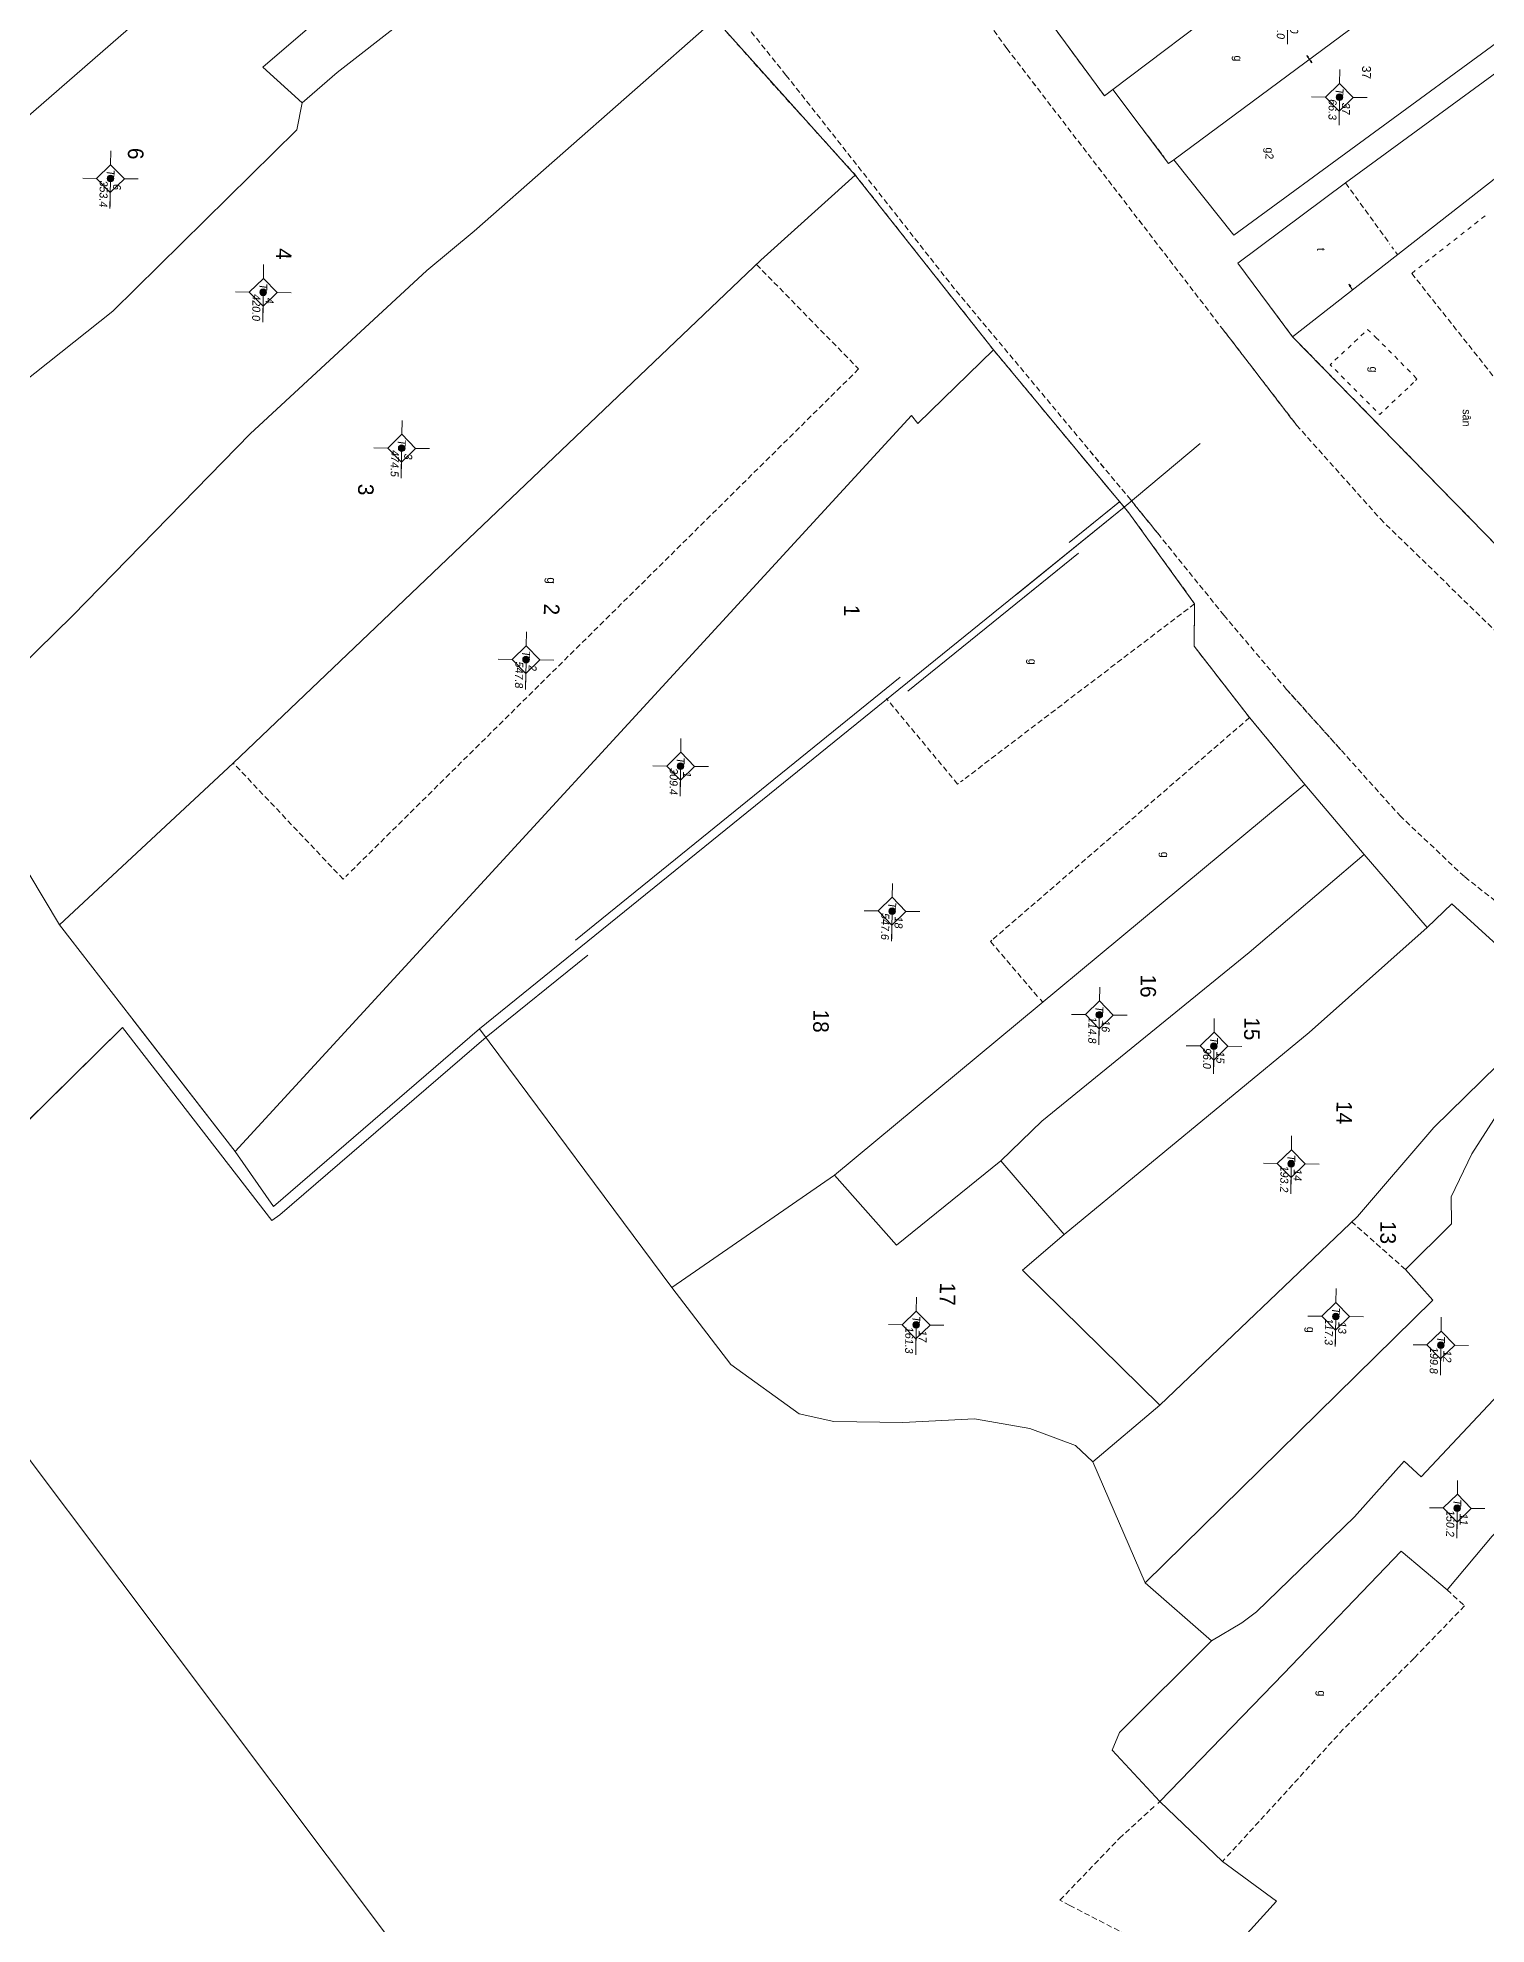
# Model space of a CAD drawing. Extents: x 601689 to 602595, y 1189742 to 1190763.
# Drawn here: x 602062.5 to 602127.7, y 1190110.6 to 1190195.5 of the extents above; entities that cross this region are included whole.
import ezdxf
from ezdxf.enums import TextEntityAlignment as Align

# ---------------------------------------------------------------- set-up
doc = ezdxf.new("R2010")
doc.units = 0
doc.header["$MEASUREMENT"] = 0
doc.linetypes.add('HIDDEN', pattern=[0.375, 0.25, -0.125])
for name, color, linetype in [('10', 250, 'Continuous'), ('11', 7, 'Continuous'), ('13', 7, 'Continuous'), ('14', 7, 'Continuous'), ('15', 7, 'Continuous'), ('16', 7, 'Continuous'), ('22', 7, 'Continuous'), ('31', 7, 'Continuous'), ('53', 7, 'Continuous'), ('57', 7, 'Continuous'), ('60', 7, 'Continuous'), ('CONSTRUCTION_CLASS', 7, 'Continuous')]:
    doc.layers.add(name, color=color, linetype=linetype)
doc.layers.get('0').off()
doc.styles.add('TXT', font='vnshx.shx')

# ---------------------------------------------------------------- blocks, each defined once
blk = doc.blocks.new('NH3')
at = {"layer": '16', "color": 7, "linetype": 'Continuous', "lineweight": 0}
for p, q in [((-0.199, -0.002), (-0.113, 0.021)), ((0.197, -0.012), (0.107, 0.015)), ((-0.199, -0.002), (0.197, -0.012)), ((-0.199, -0.002), (-0.116, -0.035)), ((0.197, -0.012), (0.104, -0.027))]:
    blk.add_line(p, q, dxfattribs=at)
blk = doc.blocks.new('NH3R')
at = {"layer": '16', "color": 7, "linetype": 'Continuous', "lineweight": 0}
for p, q in [((0, 0), (0.297, -0.005)), ((0.297, -0.005), (0.186, 0.031)), ((0.297, -0.005), (0.189, -0.033))]:
    blk.add_line(p, q, dxfattribs=at)
blk = doc.blocks.new('BDONG')
at = {"color": 7, "linetype": 'Continuous', "lineweight": 0}
for p, q in [((0, 0), (0, -1.508)), ((0, 0), (2.759, 0)), ((0.342, 0), (0.342, -1.508)), ((0.797, 0), (0.797, -1.508)), ((1.274, 0), (1.274, -1.508)), ((1.73, 0), (1.73, -1.508)), ((1.753, 0), (1.753, -1.508)), ((2.072, 0), (2.072, -1.508)), ((2.759, 0), (2.759, -1.508)), ((0, -0.308), (1.73, -0.308)), ((1.753, -0.308), (2.759, -0.308)), ((0, -0.458), (1.73, -0.458)), ((1.753, -0.458), (2.759, -0.458)), ((0, -0.608), (1.73, -0.608)), ((1.753, -0.608), (2.759, -0.608)), ((0, -0.758), (1.73, -0.758)), ((1.753, -0.758), (2.759, -0.758)), ((0, -0.908), (1.73, -0.908)), ((1.753, -0.908), (2.759, -0.908)), ((0, -1.058), (1.73, -1.058)), ((1.753, -1.058), (2.759, -1.058)), ((0, -1.208), (1.73, -1.208)), ((1.753, -1.208), (2.759, -1.208)), ((0, -1.358), (1.73, -1.358)), ((1.753, -1.358), (2.759, -1.358)), ((0, -1.508), (1.73, -1.508)), ((1.753, -1.508), (2.759, -1.508))]:
    blk.add_line(p, q, dxfattribs=at)
at = {"color": 7, "linetype": 'Continuous', "lineweight": 0, "style": 'TXT'}
blk.add_text('B%%182ng c%%184c th%%246a bi%%213n %%174%%233ng ', height=0.049998, rotation=359.99999, dxfattribs=at).set_placement((0.008, 0.046))
for s, height, p in [('(D%%239ng cho ch%%216nh l%%253 bi%%213n %%174%%233ng)', 0.054, (1.743, 0.05)), ('s%%232 TT', 0.05, (0.21, -0.099)), ('s%%232 hi%%214u', 0.049998, (0.639, -0.104)), ('s%%232 hi%%214u th%%246a', 0.049998, (1.135, -0.103)), ('s%%232 hi%%214u th%%246a', 0.049998, (1.612, -0.107)), ('s%%232 TT', 0.05, (1.936, -0.114)), ('s%%232 hi%%214u th%%246a b%%225', 0.049998, (2.559, -0.108)), ('Th%%246a th%%170m', 0.049998, (0.227, -0.214)), ('Th%%246a th%%170m', 0.049998, (0.63, -0.213)), ('g%%232c c%%241a th%%246a', 0.049998, (1.137, -0.187)), ('Th%%246a b%%225', 0.049998, (1.956, -0.203)), ('(ch%%216 %%174%%184nh s%%232 m%%233t l%%199n)', 0.049998, (2.638, -0.204)), ('m%%237i th%%170m', 0.049998, (1.101, -0.282)), ('l%%169n c%%203n', 0.049998, (1.56, -0.224))]:
    blk.add_text(s, height=height, rotation=359.99999, dxfattribs=at).set_placement(p, align=Align.CENTER)
blk = doc.blocks.new('BANG')
at = {"color": 7, "linetype": 'Continuous', "lineweight": 0, "xscale": 9.999585560760034, "yscale": 9.999585560760034, "rotation": 359.9999199552673}
blk.add_blockref('BDONG', (0, 0), dxfattribs=at)
blk = doc.blocks.new('*M1780178017801780')
at = {"layer": '13', "color": 3, "linetype": 'Continuous', "lineweight": 0}
blk.add_line((602647.564, 1189787.138), (602648.584, 1189787.138), dxfattribs=at)
at = {"layer": '13', "color": 3, "linetype": 'Continuous', "lineweight": 0, "style": 'TXT', "oblique": 7.60551}
for s, p in [('37', (602647.714, 1189787.438)), ('66.3', (602647.564, 1189786.838))]:
    blk.add_text(s, height=0.36, dxfattribs=at).set_placement(p, align=Align.MIDDLE_LEFT)
blk.add_text('T', height=0.36, dxfattribs=at).set_placement((602647.367, 1189787.138), align=Align.MIDDLE_RIGHT)
blk = doc.blocks.new('*M1786178617861786')
at = {"layer": '13', "color": 3, "linetype": 'Continuous', "lineweight": 0}
blk.add_line((602643.954, 1189784.761), (602644.974, 1189784.761), dxfattribs=at)
at = {"layer": '13', "color": 3, "linetype": 'Continuous', "lineweight": 0, "style": 'TXT', "oblique": 7.60551}
for s, p in [('40', (602644.104, 1189785.061)), ('69.0', (602643.954, 1189784.461))]:
    blk.add_text(s, height=0.36, dxfattribs=at).set_placement(p, align=Align.MIDDLE_LEFT)
blk.add_text('T', height=0.36, dxfattribs=at).set_placement((602643.757, 1189784.761), align=Align.MIDDLE_RIGHT)
blk = doc.blocks.new('CENTRD')
at = {"layer": '11', "linetype": 'Continuous', "lineweight": 0}
h = blk.add_hatch(color=2, dxfattribs=at)
edge = h.paths.add_edge_path()
edge.add_arc((0, 0), 0.15, 0, 360)
at = {"layer": '11', "color": 2, "linetype": 'Continuous', "lineweight": 0}
for p, q in [((0, 1.25), (0, 0.625)), ((-0.625, 0), (-1.25, 0)), ((0, 0.625), (-0.625, 0)), ((-0.625, 0), (0, -0.625)), ((0.625, 0), (0, 0.625)), ((0, -0.625), (0.625, 0)), ((1.25, 0), (0.625, 0)), ((0, -0.625), (0, -1.25))]:
    blk.add_line(p, q, dxfattribs=at)
blk.add_circle((0, 0), 0.15, dxfattribs=at)
blk = doc.blocks.new('*M1857185718571857')
at = {"layer": '13', "color": 3, "linetype": 'Continuous', "lineweight": 0}
blk.add_line((602710.952, 1189793.358), (602712.227, 1189793.358), dxfattribs=at)
at = {"layer": '13', "color": 3, "linetype": 'Continuous', "lineweight": 0, "style": 'TXT', "oblique": 7.60551}
blk.add_text('T', height=0.36, dxfattribs=at).set_placement((602710.755, 1189793.358), align=Align.MIDDLE_RIGHT)
for s, p in [('11', (602711.102, 1189793.658)), ('150.2', (602710.952, 1189793.058))]:
    blk.add_text(s, height=0.36, dxfattribs=at).set_placement(p, align=Align.MIDDLE_LEFT)
blk = doc.blocks.new('*M1858185818581858')
at = {"layer": '13', "color": 3, "linetype": 'Continuous', "lineweight": 0}
blk.add_line((602703.629, 1189792.514), (602704.904, 1189792.514), dxfattribs=at)
at = {"layer": '13', "color": 3, "linetype": 'Continuous', "lineweight": 0, "style": 'TXT', "oblique": 7.60551}
blk.add_text('T', height=0.36, dxfattribs=at).set_placement((602703.432, 1189792.514), align=Align.MIDDLE_RIGHT)
for s, p in [('12', (602703.779, 1189792.814)), ('199.8', (602703.629, 1189792.214))]:
    blk.add_text(s, height=0.36, dxfattribs=at).set_placement(p, align=Align.MIDDLE_LEFT)
blk = doc.blocks.new('*M1859185918591859')
at = {"layer": '13', "color": 3, "linetype": 'Continuous', "lineweight": 0}
blk.add_line((602702.409, 1189787.77), (602703.684, 1189787.77), dxfattribs=at)
at = {"layer": '13', "color": 3, "linetype": 'Continuous', "lineweight": 0, "style": 'TXT', "oblique": 7.60551}
blk.add_text('T', height=0.36, dxfattribs=at).set_placement((602702.212, 1189787.77), align=Align.MIDDLE_RIGHT)
for s, p in [('117.3', (602702.409, 1189787.47)), ('13', (602702.559, 1189788.07))]:
    blk.add_text(s, height=0.36, dxfattribs=at).set_placement(p, align=Align.MIDDLE_LEFT)
blk = doc.blocks.new('*M1860186018601860')
at = {"layer": '13', "color": 3, "linetype": 'Continuous', "lineweight": 0}
blk.add_line((602695.567, 1189785.666), (602696.842, 1189785.666), dxfattribs=at)
at = {"layer": '13', "color": 3, "linetype": 'Continuous', "lineweight": 0, "style": 'TXT', "oblique": 7.60551}
blk.add_text('T', height=0.36, dxfattribs=at).set_placement((602695.37, 1189785.666), align=Align.MIDDLE_RIGHT)
for s, p in [('14', (602695.717, 1189785.966)), ('193.2', (602695.567, 1189785.366))]:
    blk.add_text(s, height=0.36, dxfattribs=at).set_placement(p, align=Align.MIDDLE_LEFT)
blk = doc.blocks.new('*M1861186118611861')
at = {"layer": '13', "color": 3, "linetype": 'Continuous', "lineweight": 0}
blk.add_line((602690.328, 1189782.113), (602691.348, 1189782.113), dxfattribs=at)
at = {"layer": '13', "color": 3, "linetype": 'Continuous', "lineweight": 0, "style": 'TXT', "oblique": 7.60551}
for s, p in [('15', (602690.478, 1189782.413)), ('96.0', (602690.328, 1189781.813))]:
    blk.add_text(s, height=0.36, dxfattribs=at).set_placement(p, align=Align.MIDDLE_LEFT)
blk.add_text('T', height=0.36, dxfattribs=at).set_placement((602690.131, 1189782.113), align=Align.MIDDLE_RIGHT)
blk = doc.blocks.new('*M1862186218621862')
at = {"layer": '13', "color": 3, "linetype": 'Continuous', "lineweight": 0}
blk.add_line((602688.996, 1189776.937), (602690.271, 1189776.937), dxfattribs=at)
at = {"layer": '13', "color": 3, "linetype": 'Continuous', "lineweight": 0, "style": 'TXT', "oblique": 7.60551}
for s, p in [('16', (602689.146, 1189777.237)), ('114.8', (602688.996, 1189776.637))]:
    blk.add_text(s, height=0.36, dxfattribs=at).set_placement(p, align=Align.MIDDLE_LEFT)
blk.add_text('T', height=0.36, dxfattribs=at).set_placement((602688.799, 1189776.937), align=Align.MIDDLE_RIGHT)
blk = doc.blocks.new('*M1863186318631863')
at = {"layer": '13', "color": 3, "linetype": 'Continuous', "lineweight": 0}
blk.add_line((602703.064, 1189768.9), (602704.339, 1189768.9), dxfattribs=at)
at = {"layer": '13', "color": 3, "linetype": 'Continuous', "lineweight": 0, "style": 'TXT', "oblique": 7.60551}
blk.add_text('T', height=0.36, dxfattribs=at).set_placement((602702.867, 1189768.9), align=Align.MIDDLE_RIGHT)
for s, p in [('17', (602703.214, 1189769.2)), ('161.3', (602703.064, 1189768.6))]:
    blk.add_text(s, height=0.36, dxfattribs=at).set_placement(p, align=Align.MIDDLE_LEFT)
blk = doc.blocks.new('*M1864186418641864')
at = {"layer": '13', "color": 3, "linetype": 'Continuous', "lineweight": 0}
blk.add_line((602684.468, 1189767.549), (602685.743, 1189767.549), dxfattribs=at)
at = {"layer": '13', "color": 3, "linetype": 'Continuous', "lineweight": 0, "style": 'TXT', "oblique": 7.60551}
for s, p in [('18', (602684.618, 1189767.849)), ('547.6', (602684.468, 1189767.249))]:
    blk.add_text(s, height=0.36, dxfattribs=at).set_placement(p, align=Align.MIDDLE_LEFT)
blk.add_text('T', height=0.36, dxfattribs=at).set_placement((602684.271, 1189767.549), align=Align.MIDDLE_RIGHT)
blk = doc.blocks.new('*M1866186618661866')
at = {"layer": '13', "color": 3, "linetype": 'Continuous', "lineweight": 0}
blk.add_line((602678.086, 1189757.941), (602679.361, 1189757.941), dxfattribs=at)
at = {"layer": '13', "color": 3, "linetype": 'Continuous', "lineweight": 0, "style": 'TXT', "oblique": 7.60551}
blk.add_text('T', height=0.36, dxfattribs=at).set_placement((602677.889, 1189757.941), align=Align.MIDDLE_RIGHT)
for s, p in [('309.4', (602678.086, 1189757.641)), ('1', (602678.236, 1189758.241))]:
    blk.add_text(s, height=0.36, dxfattribs=at).set_placement(p, align=Align.MIDDLE_LEFT)
blk = doc.blocks.new('*M1867186718671867')
at = {"layer": '13', "color": 3, "linetype": 'Continuous', "lineweight": 0}
blk.add_line((602673.392, 1189750.92), (602674.667, 1189750.92), dxfattribs=at)
at = {"layer": '13', "color": 3, "linetype": 'Continuous', "lineweight": 0, "style": 'TXT', "oblique": 7.60551}
blk.add_text('T', height=0.36, dxfattribs=at).set_placement((602673.195, 1189750.92), align=Align.MIDDLE_RIGHT)
for s, p in [('2', (602673.542, 1189751.22)), ('547.8', (602673.392, 1189750.62))]:
    blk.add_text(s, height=0.36, dxfattribs=at).set_placement(p, align=Align.MIDDLE_LEFT)
blk = doc.blocks.new('*M1869186918691869')
at = {"layer": '13', "color": 3, "linetype": 'Continuous', "lineweight": 0}
blk.add_line((602663.964, 1189745.189), (602665.239, 1189745.189), dxfattribs=at)
at = {"layer": '13', "color": 3, "linetype": 'Continuous', "lineweight": 0, "style": 'TXT', "oblique": 7.60551}
blk.add_text('T', height=0.36, dxfattribs=at).set_placement((602663.767, 1189745.189), align=Align.MIDDLE_RIGHT)
for s, p in [('3', (602664.114, 1189745.489)), ('474.5', (602663.964, 1189744.889))]:
    blk.add_text(s, height=0.36, dxfattribs=at).set_placement(p, align=Align.MIDDLE_LEFT)
blk = doc.blocks.new('*M1870187018701870')
at = {"layer": '13', "color": 3, "linetype": 'Continuous', "lineweight": 0}
blk.add_line((602657.04, 1189738.859), (602658.315, 1189738.859), dxfattribs=at)
at = {"layer": '13', "color": 3, "linetype": 'Continuous', "lineweight": 0, "style": 'TXT', "oblique": 7.60551}
for s, p in [('4', (602657.19, 1189739.159)), ('420.0', (602657.04, 1189738.559))]:
    blk.add_text(s, height=0.36, dxfattribs=at).set_placement(p, align=Align.MIDDLE_LEFT)
blk.add_text('T', height=0.36, dxfattribs=at).set_placement((602656.843, 1189738.859), align=Align.MIDDLE_RIGHT)
blk = doc.blocks.new('*M1871187118711871')
at = {"layer": '13', "color": 3, "linetype": 'Continuous', "lineweight": 0}
blk.add_line((602652.025, 1189731.913), (602653.3, 1189731.913), dxfattribs=at)
at = {"layer": '13', "color": 3, "linetype": 'Continuous', "lineweight": 0, "style": 'TXT', "oblique": 7.60551}
for s, p in [('6', (602652.175, 1189732.213)), ('353.4', (602652.025, 1189731.613))]:
    blk.add_text(s, height=0.36, dxfattribs=at).set_placement(p, align=Align.MIDDLE_LEFT)
blk.add_text('T', height=0.36, dxfattribs=at).set_placement((602651.828, 1189731.913), align=Align.MIDDLE_RIGHT)

msp = doc.modelspace()

# ---------------------------------------------------------------- linework, layer by layer
at = {"layer": '10', "color": 7, "linetype": 'Continuous', "lineweight": 0}
for p, q in [((602123.278, 1190202.535), (602110.869, 1190193.165)), ((602092.981, 1190196.33), (602099.285, 1190189.314)), ((602099.285, 1190189.314), (602105.498, 1190181.458)), ((602118.956, 1190182.043), (602128.927, 1190171.836)), ((602111.381, 1190174.377), (602106.536, 1190170.453)), ((602098.348, 1190144.324), (602119.5, 1190161.894)), ((602119.5, 1190161.894), (602122.177, 1190158.748)), ((602122.177, 1190158.748), (602125.012, 1190155.459)), ((602108.682, 1190141.652), (602105.827, 1190144.971)), ((602091.029, 1190139.274), (602098.348, 1190144.324)), ((602112.987, 1190133.973), (602109.972, 1190131.424))]:
    msp.add_line(p, q, dxfattribs=at)
for points in [[(602081.26, 1190208.672), (602056.868, 1190187.446), (602046.854, 1190175.532)], [(602084.733, 1190204.564), (602072.64, 1190194.169), (602074.408, 1190192.564)], [(602087.207, 1190202.69), (602075.977, 1190193.934), (602074.408, 1190192.564)], [(602137.437, 1190202.451), (602138.293, 1190201.389), (602121.342, 1190188.961), (602116.492, 1190185.358), (602118.956, 1190182.043)], [(602145.298, 1190202.533), (602140.185, 1190198.653), (602118.956, 1190182.043)], [(602125.986, 1190198.808), (602125.8, 1190199.05), (602113.615, 1190190.007)], [(602113.615, 1190190.007), (602116.309, 1190186.609), (602128.512, 1190195.553), (602125.986, 1190198.808)], [(602058.465, 1190163.992), (602064.092, 1190169.505), (602072.065, 1190177.676), (602080.015, 1190185.017), (602082.14, 1190186.788), (602092.981, 1190196.33)], [(602108.158, 1190196.052), (602110.494, 1190192.879), (602110.869, 1190193.165)], [(602074.408, 1190192.564), (602074.161, 1190191.348), (602065.889, 1190183.191), (602060.612, 1190179.013), (602052.299, 1190170.037)], [(602110.869, 1190193.165), (602113.382, 1190189.84), (602113.615, 1190190.007)], [(602099.285, 1190189.314), (602095.042, 1190185.481), (602071.301, 1190162.865), (602063.481, 1190155.583)], [(602105.498, 1190181.458), (602102.092, 1190178.144), (602101.807, 1190178.498), (602071.392, 1190145.393)], [(602105.498, 1190181.458), (602111.381, 1190174.377), (602082.388, 1190150.903)], [(602119.5, 1190161.894), (602117.021, 1190164.909), (602114.525, 1190168.123), (602114.551, 1190170.033), (602111.597, 1190174.113), (602111.381, 1190174.377), (602082.388, 1190150.903)], [(602122.177, 1190158.748), (602116.996, 1190154.339), (602107.682, 1190146.746), (602105.827, 1190144.971)], [(602125.012, 1190155.459), (602126.127, 1190156.524), (602131.016, 1190152.056)], [(602125.012, 1190155.459), (602119.707, 1190150.741), (602108.682, 1190141.652)], [(602112.987, 1190133.973), (602121.884, 1190142.471), (602125.309, 1190146.474), (602131.016, 1190152.056)], [(602112.327, 1190125.981), (602125.262, 1190138.694), (602124.031, 1190140.081), (602126.099, 1190142.134), (602126.096, 1190143.344), (602127.023, 1190145.28), (602129.036, 1190148.414), (602131.927, 1190151.454)], [(602138.901, 1190145.818), (602124.734, 1190130.751), (602123.973, 1190131.462), (602121.748, 1190128.952), (602117.33, 1190124.683), (602116.673, 1190124.191), (602115.312, 1190123.37)], [(602105.827, 1190144.971), (602101.135, 1190141.176), (602098.348, 1190144.324)], [(602141.934, 1190143.086), (602131.456, 1190131.66), (602127.937, 1190128.077), (602125.904, 1190125.665), (602123.847, 1190127.414), (602118.551, 1190121.886), (602112.982, 1190116.141)], [(602108.682, 1190141.652), (602106.81, 1190140.047), (602112.987, 1190133.973)]]:
    msp.add_lwpolyline(points, dxfattribs=at)
at = {"layer": '14', "color": 6, "linetype": 'HIDDEN', "lineweight": 0}
for p, q in [((602121.342, 1190188.961), (602123.334, 1190186.213)), ((602127.46, 1190187.367), (602127.622, 1190187.484)), ((602126.207, 1190186.374), (602126.357, 1190186.492)), ((602126.519, 1190186.62), (602126.671, 1190186.748)), ((602126.833, 1190186.866), (602126.985, 1190186.993)), ((602127.146, 1190187.111), (602127.298, 1190187.239)), ((602123.422, 1190186.092), (602123.501, 1190185.981)), ((602123.589, 1190185.86), (602123.677, 1190185.738)), ((602125.256, 1190185.627), (602125.417, 1190185.755)), ((602125.569, 1190185.883), (602125.731, 1190186)), ((602125.893, 1190186.128), (602126.045, 1190186.246)), ((602094.84, 1190185.294), (602099.396, 1190180.631)), ((602124.316, 1190184.89), (602124.478, 1190185.018)), ((602124.316, 1190184.89), (602131.944, 1190175.285)), ((602124.629, 1190185.135), (602124.79, 1190185.263)), ((602124.942, 1190185.381), (602125.104, 1190185.51)), ((602122.027, 1190182.081), (602122.169, 1190182.219)), ((602121.156, 1190181.253), (602121.298, 1190181.391)), ((602121.45, 1190181.529), (602121.592, 1190181.667)), ((602121.733, 1190181.805), (602121.885, 1190181.943)), ((602122.607, 1190182.103), (602122.706, 1190182.012)), ((602122.706, 1190182.012), (602122.844, 1190181.87)), ((602122.992, 1190181.728), (602123.131, 1190181.586)), ((602123.269, 1190181.444), (602123.407, 1190181.302)), ((602120.862, 1190180.987), (602121.014, 1190181.125)), ((602121.005, 1190180.426), (602120.866, 1190180.567)), ((602123.555, 1190181.161), (602123.692, 1190181.019)), ((602123.83, 1190180.877), (602123.968, 1190180.735)), ((602124.116, 1190180.592), (602124.254, 1190180.45)), ((602121.29, 1190180.141), (602121.143, 1190180.283)), ((602121.566, 1190179.857), (602121.428, 1190179.999)), ((602121.852, 1190179.573), (602121.714, 1190179.715)), ((602124.135, 1190179.732), (602124.003, 1190179.614)), ((602124.399, 1190179.988), (602124.257, 1190179.85)), ((602124.393, 1190180.308), (602124.551, 1190180.136)), ((602124.551, 1190180.136), (602124.49, 1190180.077)), ((602122.138, 1190179.29), (602121.99, 1190179.431)), ((602122.415, 1190179.006), (602122.277, 1190179.148)), ((602122.701, 1190178.722), (602122.563, 1190178.864)), ((602123.274, 1190178.923), (602123.132, 1190178.785)), ((602123.567, 1190179.2), (602123.426, 1190179.062)), ((602123.861, 1190179.476), (602123.719, 1190179.338)), ((602114.551, 1190170.033), (602104.233, 1190162.174)), ((602117.021, 1190164.909), (602105.433, 1190154.897)), ((602104.132, 1190162.096), (602104.021, 1190162.017)), ((602076.492, 1190157.874), (602076.371, 1190157.756)), ((602107.597, 1190152.247), (602107.715, 1190152.105)), ((602124.031, 1190140.081), (602121.64, 1190142.204)), ((602125.904, 1190125.665), (602126.694, 1190124.944)), ((602126.694, 1190124.944), (602124.421, 1190122.595)), ((602124.421, 1190122.595), (602121.238, 1190119.399)), ((602121.238, 1190119.399), (602116.019, 1190113.68)), ((602115.907, 1190113.561), (602115.806, 1190113.453))]:
    msp.add_line(p, q, dxfattribs=at)
for points in [[(602122.321, 1190182.358), (602122.331, 1190182.367), (602122.459, 1190182.246)], [(602099.396, 1190180.631), (602099.436, 1190180.591), (602076.604, 1190157.993)], [(602120.718, 1190180.709), (602120.649, 1190180.78), (602120.72, 1190180.849)], [(602122.99, 1190178.647), (602122.879, 1190178.549), (602122.839, 1190178.58)], [(602103.93, 1190161.948), (602103.89, 1190161.919), (602100.683, 1190165.773)], [(602076.279, 1190157.668), (602076.25, 1190157.638), (602071.301, 1190162.865)], [(602105.433, 1190154.897), (602105.372, 1190154.838), (602107.498, 1190152.349)]]:
    msp.add_lwpolyline(points, dxfattribs=at)
at = {"layer": '22', "color": 7, "linetype": 'HIDDEN', "lineweight": 0}
for p, q in [((602096.166, 1190193.817), (602089.008, 1190202.725)), ((602096.166, 1190193.817), (602089.008, 1190202.725)), ((602092.981, 1190196.33), (602095.66, 1190193.323)), ((602108.158, 1190196.052), (602110.494, 1190192.879)), ((602095.66, 1190193.323), (602099.246, 1190189.364)), ((602096.166, 1190193.817), (602103.725, 1190184.232)), ((602096.166, 1190193.817), (602103.725, 1190184.232)), ((602110.869, 1190193.165), (602110.494, 1190192.879)), ((602110.869, 1190193.165), (602113.186, 1190190.103)), ((602099.246, 1190189.364), (602105.498, 1190181.458)), ((602111.676, 1190174.702), (602103.725, 1190184.232)), ((602111.676, 1190174.702), (602103.725, 1190184.232)), ((602117.562, 1190183.913), (602118.956, 1190182.043)), ((602105.498, 1190181.458), (602111.597, 1190174.113)), ((602118.956, 1190182.043), (602128.927, 1190171.836)), ((602109.423, 1190176.733), (602111.381, 1190174.377)), ((602111.676, 1190174.702), (602109.737, 1190177.02)), ((602115.874, 1190169.505), (602111.676, 1190174.702)), ((602115.874, 1190169.505), (602111.676, 1190174.702)), ((602112.954, 1190173.125), (602111.676, 1190174.702)), ((602111.381, 1190174.377), (602111.597, 1190174.113)), ((602111.597, 1190174.113), (602114.551, 1190170.033)), ((602111.597, 1190174.113), (602112.942, 1190172.255)), ((602114.551, 1190170.033), (602114.525, 1190168.123)), ((602118.688, 1190166.176), (602115.874, 1190169.505)), ((602118.688, 1190166.176), (602115.874, 1190169.505)), ((602114.525, 1190168.123), (602117.021, 1190164.909)), ((602121.121, 1190163.463), (602118.688, 1190166.176)), ((602123.821, 1190160.456), (602118.688, 1190166.176)), ((602117.021, 1190164.909), (602118.182, 1190163.503)), ((602126.684, 1190157.756), (602123.821, 1190160.456)), ((602133.084, 1190152.708), (602126.684, 1190157.756))]:
    msp.add_line(p, q, dxfattribs=at)
for points in [[(602091.434, 1190214.853), (602095.628, 1190209.215), (602100.44, 1190202.798), (602106.104, 1190195.01), (602119.132, 1190178.07), (602122.904, 1190173.848), (602129.615, 1190167.306), (602134.214, 1190163.523)], [(602091.515, 1190214.891), (602091.444, 1190214.832), (602095.628, 1190209.215), (602100.44, 1190202.798), (602106.104, 1190195.01), (602113.129, 1190185.873)], [(602115.791, 1190182.416), (602119.132, 1190178.07), (602122.904, 1190173.848), (602129.615, 1190167.306), (602142.322, 1190156.862)]]:
    msp.add_lwpolyline(points, dxfattribs=at)
at = {"layer": '31', "color": 92, "linetype": 'Continuous', "lineweight": 0}
for p, q in [((602058.465, 1190163.992), (602063.481, 1190155.583)), ((602071.392, 1190145.393), (602063.481, 1190155.583)), ((602071.392, 1190145.393), (602066.773, 1190151.337)), ((602082.388, 1190150.903), (602073.108, 1190142.91)), ((602082.388, 1190150.903), (602091.029, 1190139.274)), ((602109.972, 1190131.424), (602112.327, 1190125.981)), ((602115.312, 1190123.37), (602112.327, 1190125.981))]:
    msp.add_line(p, q, dxfattribs=at)
for points in [[(602082.388, 1190150.903), (602073.108, 1190142.91), (602071.392, 1190145.393)], [(602091.029, 1190139.274), (602093.681, 1190135.808), (602096.761, 1190133.585), (602098.316, 1190133.244), (602101.426, 1190133.201), (602104.649, 1190133.367), (602107.132, 1190132.923), (602109.192, 1190132.165), (602109.972, 1190131.424)], [(602115.312, 1190123.37), (602111.165, 1190119.247), (602110.834, 1190118.462), (602112.982, 1190116.141)], [(602130.335, 1190101.643), (602127.391, 1190102.844), (602116.839, 1190106.378), (602115.181, 1190107.291), (602115.154, 1190108.272), (602118.231, 1190111.67), (602115.806, 1190113.453), (602112.982, 1190116.141)]]:
    msp.add_lwpolyline(points, dxfattribs=at)
at = {"layer": '57', "color": 172, "linetype": 'Continuous', "lineweight": 0}
for p, q in [((602111.381, 1190174.377), (602114.801, 1190177.24)), ((602111.381, 1190174.377), (602114.801, 1190177.24)), ((602111.381, 1190174.377), (602114.801, 1190177.24)), ((602111.184, 1190174.629), (602108.908, 1190172.79)), ((602111.174, 1190174.62), (602108.908, 1190172.79)), ((602111.174, 1190174.62), (602108.908, 1190172.79)), ((602109.332, 1190172.305), (602101.646, 1190166.09)), ((602109.332, 1190172.305), (602101.646, 1190166.09)), ((602109.332, 1190172.305), (602106.734, 1190170.201))]:
    msp.add_line(p, q, dxfattribs=at)
for points in [[(602101.306, 1190166.724), (602086.702, 1190154.894)], [(602101.306, 1190166.724), (602086.702, 1190154.894)], [(602087.254, 1190154.227), (602082.682, 1190150.529), (602073.402, 1190142.536), (602073.039, 1190142.281), (602066.327, 1190150.963), (602055.501, 1190140.301)], [(602087.254, 1190154.227), (602082.682, 1190150.529), (602073.402, 1190142.536), (602073.039, 1190142.281), (602066.327, 1190150.963), (602055.511, 1190140.301)]]:
    msp.add_lwpolyline(points, dxfattribs=at)
at = {"layer": '60', "color": 3, "linetype": 'HIDDEN', "lineweight": 0}
msp.add_line((602112.891, 1190116.063), (602112.982, 1190116.141), dxfattribs=at)
at = {"layer": '60', "color": 4, "linetype": 'HIDDEN', "lineweight": 0}
msp.add_line((602115.154, 1190108.272), (602108.938, 1190111.466), dxfattribs=at)
msp.add_lwpolyline([(602108.938, 1190111.466), (602108.491, 1190111.703), (602111.159, 1190114.487), (602112.78, 1190115.964)], dxfattribs=at)
at = {"layer": 'CONSTRUCTION_CLASS', "color": 2, "linetype": 'Continuous', "lineweight": 0}
msp.add_lwpolyline([(602052.19, 1190144.74), (602075.532, 1190113.698), (602084.98, 1190101.119)], dxfattribs=at)

# ---------------------------------------------------------------- block references
at = {"color": 7, "linetype": 'Continuous', "lineweight": 0, "rotation": 269.2144660607985}
for p in [(602068.449, 1190194.836), (602072.618, 1190183.778)]:
    msp.add_blockref('BANG', p, dxfattribs=at)
at = {"layer": '11', "color": 2, "linetype": 'Continuous', "lineweight": 0, "rotation": 269.1680420500809}
for p in [(602061.514, 1190196.347), (602118.739, 1190196.46), (602121.064, 1190192.816), (602065.78, 1190189.157), (602072.652, 1190184.042), (602078.881, 1190177.027), (602084.474, 1190167.517), (602091.426, 1190162.721), (602100.941, 1190156.2), (602110.262, 1190151.536), (602115.418, 1190150.129), (602118.895, 1190144.839), (602120.899, 1190137.968), (602102.022, 1190137.587), (602125.625, 1190136.679), (602126.362, 1190129.344)]:
    msp.add_blockref('CENTRD', p, dxfattribs=at)
at = {"layer": '13', "color": 3, "linetype": 'Continuous', "lineweight": 0, "rotation": 269.1680420500809}
for name in ['*M1786178617861786', '*M1780178017801780', '*M1871187118711871', '*M1870187018701870', '*M1869186918691869', '*M1867186718671867', '*M1866186618661866', '*M1864186418641864', '*M1862186218621862', '*M1861186118611861', '*M1860186018601860', '*M1859185918591859', '*M1863186318631863', '*M1858185818581858', '*M1857185718571857']:
    msp.add_blockref(name, (-578790.27, 1810052.359), dxfattribs=at)
at = {"layer": '16', "color": 7, "linetype": 'Continuous', "lineweight": 0}
for name, p, rotation in [('NH3', (602119.707, 1190194.524), 126.5882592974957), ('NH3R', (602121.656, 1190184.156), 124.7766521118015)]:
    msp.add_blockref(name, p, dxfattribs=dict(at, rotation=rotation))

# ---------------------------------------------------------------- texts
at = {"layer": '14', "color": 6, "linetype": 'HIDDEN', "lineweight": 0, "style": 'TXT'}
msp.add_text('g', height=0.4, rotation=269.21439, dxfattribs=at).set_placement((602085.626, 1190171.219), align=Align.MIDDLE_LEFT)
at = {"layer": '15', "color": 7, "linetype": 'Continuous', "lineweight": 0, "style": 'TXT'}
for s, p in [('g', (602116.327, 1190194.562)), ('g2', (602117.74, 1190190.293)), ('t', (602120.06, 1190185.978)), ('g', (602122.426, 1190180.568)), ('s%%169n', (602126.607, 1190178.393))]:
    msp.add_text(s, height=0.36, rotation=269.21439, dxfattribs=at).set_placement(p, align=Align.CENTER)
for p in [(602107.257, 1190167.553), (602113.218, 1190158.87), (602119.775, 1190137.5), (602120.272, 1190121.142)]:
    msp.add_text('g', height=0.36, rotation=269.21439, dxfattribs=at).set_placement(p, align=Align.MIDDLE_LEFT)
at = {"layer": '53', "color": 200, "linetype": 'Continuous', "lineweight": 0, "style": 'TXT'}
for s, height, p in [('37', 0.4, (602122.283, 1190194.229)), ('6', 0.7, (602066.92, 1190190.537)), ('4', 0.7, (602073.579, 1190186.026)), ('3', 0.7, (602077.273, 1190175.424)), ('2', 0.7, (602085.63, 1190170.039)), ('1', 0.7, (602099.13, 1190169.984)), ('16', 0.7, (602112.473, 1190153.351)), ('18', 0.7, (602097.75, 1190151.772)), ('15', 0.7, (602117.136, 1190151.427)), ('14', 0.7, (602121.285, 1190147.659)), ('13', 0.7, (602123.261, 1190142.262)), ('17', 0.7, (602103.442, 1190139.493))]:
    msp.add_text(s, height=height, rotation=269.21439, dxfattribs=at).set_placement(p, align=Align.MIDDLE_LEFT)

doc.saveas('drawing.dxf')
